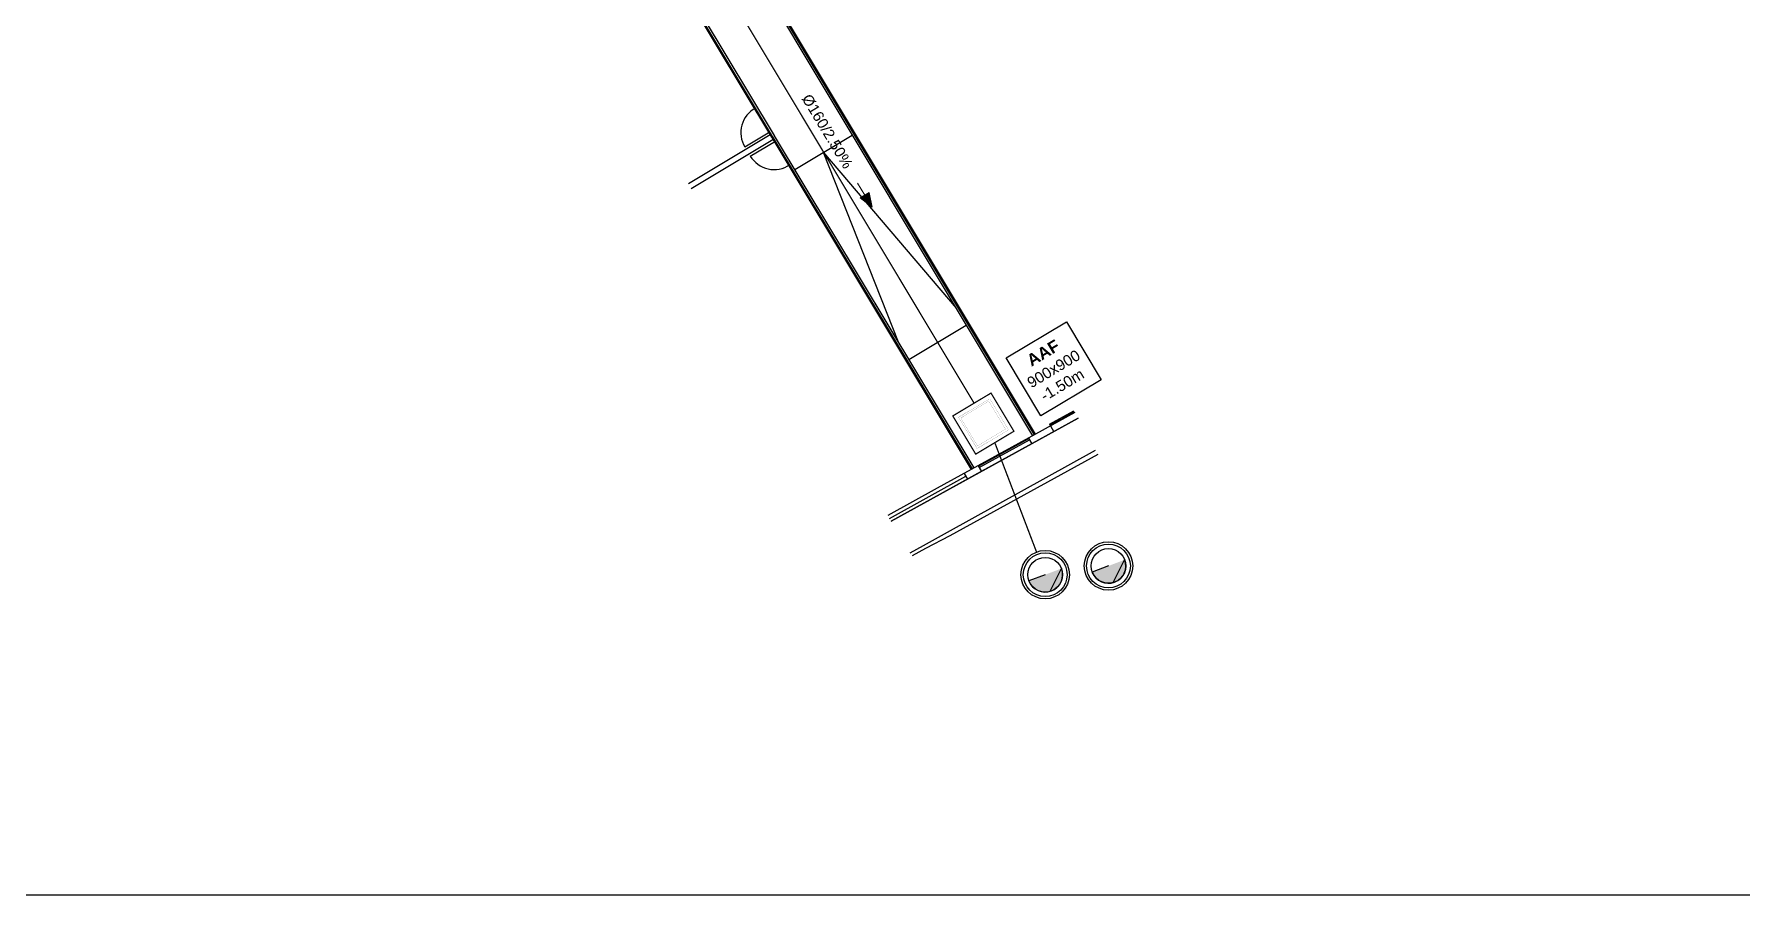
# Model space of a CAD drawing. Header units: millimetres. Extents: x 441156 to 441876, y 4514765 to 4515211.
# Drawn here: x 441351.9 to 441416.3, y 4514765 to 4514797.4 of the extents above; entities that cross this region are included whole.
import ezdxf
from ezdxf.enums import TextEntityAlignment as Align

# ---------------------------------------------------------------- set-up
doc = ezdxf.new("R2010")
doc.units = ezdxf.units.MM
doc.linetypes.add('CONTINUA', pattern=[0])
doc.layers.add('01_cartela', color=6, linetype='Continuous', plot=False)
doc.layers.add('01_piscinas', color=254, linetype='Continuous')
for name, color, linetype, lineweight in [('INGIN SANEAMIENTO ENTERRADO FECALES', 10, 'Continuous', 25), ('INGIN SANEAMIENTO ENTERRADO PLUVIALES', 170, 'Continuous', 25), ('INGIN SANEAMIENTO TEXTO ENTERRADO', 7, 'Continuous', 0)]:
    doc.layers.add(name, color=color, linetype=linetype, lineweight=lineweight)
doc.styles.add('Estilo1', font='swissel.ttf')
doc.styles.add('NIEVES3', font='swisseb.ttf')

# ---------------------------------------------------------------- blocks, each defined once
blk = doc.blocks.new('ARQUETA FECALES 1')
at = {"layer": 'INGIN SANEAMIENTO ENTERRADO FECALES'}
for points, const_width in [([(13.525, 21.29), (13.525, 21.824), (14.059, 21.824), (14.059, 21.29)], 0.015), ([(13.574, 21.339), (13.574, 21.775), (14.01, 21.775), (14.01, 21.339)], 0.0015), ([(13.597, 21.362), (13.597, 21.753), (13.988, 21.753), (13.988, 21.362)], 0.0015)]:
    blk.add_lwpolyline(points, close=True, dxfattribs=dict(at, const_width=const_width))

msp = doc.modelspace()

# ---------------------------------------------------------------- hatches: boundary and pattern name
at = {"layer": 'INGIN SANEAMIENTO ENTERRADO FECALES'}
h = msp.add_hatch(color=256, dxfattribs=at)
edge = h.paths.add_edge_path()
edge.add_line((441390.03509947, 4514777.04412049), (441389.42347046, 4514776.81086408))
edge.add_arc((441390.03509947, 4514777.04412049), 0.65459804, 560.8753062368, 740.8753062368)
edge.add_line((441390.64672847, 4514777.2773769), (441390.03509947, 4514777.04412049))
h = msp.add_hatch(color=170, dxfattribs=at)
edge = h.paths.add_edge_path()
edge.add_line((441392.41871334, 4514777.37364282), (441391.80708434, 4514777.1403864))
edge.add_arc((441392.41871334, 4514777.37364282), 0.65459804, 560.8753062368, 740.8753062368)
edge.add_line((441393.03034234, 4514777.60689923), (441392.41871334, 4514777.37364282))
at = {"layer": 'INGIN SANEAMIENTO TEXTO ENTERRADO'}
h = msp.add_hatch(color=256, dxfattribs=at)
h.dxf.hatch_style = 1
h.paths.add_polyline_path([(441383.40354556, 4514791.46196901), (441383.06811007, 4514791.26100407), (441383.51232625, 4514790.89997625)])

# ---------------------------------------------------------------- linework, layer by layer
at = {"layer": '01_cartela', "color": 3}
msp.add_lwpolyline([(441346.45438024, 4514851.1105368), (441346.45438024, 4514764.97044075), (441469.00633249, 4514764.97044075), (441469.00633249, 4514851.1105368)], close=True, dxfattribs=at)
at = {"layer": '01_piscinas'}
for p, q in [((441372.47860438, 4514805.60542726, 0.00000053), (441379.72086584, 4514793.54285898, 0.00000053)), ((441389.66761623, 4514782.34130698, 0.00000053), (441378.95089288, 4514800.22885167, 0.00000053)), ((441377.45990444, 4514797.4090691, 0.00000053), (441377.41559794, 4514797.38246786, 0.00000053)), ((441379.66939147, 4514793.62859367, 0.00000164), (441376.59515704, 4514791.78284998, 0.00000164)), ((441376.69810551, 4514791.61138104, 0.00000164), (441379.77233994, 4514793.45712472, 0.00000164)), ((441378.71770523, 4514793.17384841, 0.00000053), (441379.66222385, 4514793.74092919, 0.00000053)), ((441378.92360221, 4514792.83091046, 0.00000053), (441379.86812082, 4514793.39799124, 0.00000053)), ((441379.72086584, 4514793.54285898, 0.00000053), (441379.72971212, 4514793.52812479, 0.00000053)), ((441379.72971212, 4514793.52812479, 0.00000053), (441379.72086584, 4514793.54285898, 0.00000053)), ((441379.72971212, 4514793.52812479, 0.00000053), (441387.24603815, 4514781.00907994, 0.00000053)), ((441380.60164832, 4514792.3219462, 0.00000053), (441382.7670426, 4514793.61926966, 0.00000053)), ((441382.83137963, 4514793.65781504, 0.00000053), (441382.87283088, 4514793.68264917, 0.00000053)), ((441384.50703158, 4514785.81721664, 0.00000053), (441381.68230215, 4514792.96938375, 0.00000053)), ((441381.68230215, 4514792.96938375, 0.00000053), (441386.67710315, 4514787.0928921, 0.00000053)), ((441380.49177341, 4514792.25611832, 0.00000053), (441380.53731126, 4514792.2834008, 0.00000053)), ((441384.89974951, 4514785.16311337, 0.00000053), (441387.05842808, 4514786.45641334, 0.00000053)), ((441386.97334975, 4514786.74435155, 0.00000053), (441387.16421636, 4514786.51979285, 0.00000053)), ((441387.12276511, 4514786.49495872, 0.00000053), (441387.16421636, 4514786.51979285, 0.00000053)), ((441384.79108101, 4514785.09800828, 0.00000053), (441384.67520272, 4514785.39141015, 0.00000053)), ((441384.79108101, 4514785.09800828, 0.00000053), (441384.83541245, 4514785.12456798, 0.00000053)), ((441391.15486083, 4514783.15951204, 0.00000053), (441389.66761623, 4514782.34130698, 0.00000053)), ((441391.27536546, 4514782.94047178, 0.00000053), (441389.79618908, 4514782.12670543, 0.00000053)), ((441390.20079132, 4514782.72023304, 0.00000053), (441391.11870944, 4514783.22522412, 0.00000053)), ((441390.22489225, 4514782.67642499, 0.00000053), (441391.14281037, 4514783.18141607, 0.00000053)), ((441389.66761623, 4514782.34130698, 0.00000053), (441385.95988654, 4514780.30150583, 0.00000053)), ((441390.20079132, 4514782.72023304, 0.00000053), (441390.22489225, 4514782.67642499, 0.00000053)), ((441390.23694271, 4514782.65452096, 0.00000053), (441390.35744733, 4514782.4354807, 0.00000053)), ((441389.79618908, 4514782.12670543, 0.00000053), (441387.37481551, 4514780.79459091, 0.00000053)), ((441387.5219516, 4514781.13233969, 0.00000053), (441389.41664018, 4514782.17469937, 0.00000053)), ((441387.54770707, 4514781.08944188, 0.00000053), (441389.44074111, 4514782.13089131, 0.00000053)), ((441389.40458972, 4514782.19660339, 0.00000053), (441389.52509434, 4514781.97756313, 0.00000053)), ((441387.50907386, 4514781.15378859, 0.00000053), (441387.63785122, 4514780.93929955, 0.00000053)), ((441384.16930575, 4514779.16749683, 584.66575599), (441387.04225352, 4514780.76568385, 838.48460915)), ((441387.37481551, 4514780.79459091, 0.00000053), (441386.08071334, 4514780.08264282, 0.00000053)), ((441386.98300244, 4514780.86437129, 0.00000053), (441387.11177979, 4514780.64988226, 0.00000053)), ((441385.95988654, 4514780.30150583, 0.00000053), (441384.10530621, 4514779.2740932, 0.00000053)), ((441386.08071334, 4514780.08264282, 0.00000053), (441384.23406982, 4514779.05962707, 0.00000053))]:
    msp.add_line(p, q, dxfattribs=at)
at = {"layer": '01_piscinas', "elevation": 0.00000053}
for points in [[(441387.29134933, 4514781.03400781), (441379.77404853, 4514793.5546762), (441379.76520225, 4514793.56941039), (441372.5229408, 4514805.63197867), (441372.48509146, 4514805.69501978), (441365.23606023, 4514817.76940139), (441365.23582292, 4514817.76925891), (441358.00388483, 4514829.8146328), (441351.99070786, 4514839.83006212)], [(441387.35565019, 4514781.07261349), (441379.8383494, 4514793.59328188), (441379.82950312, 4514793.60801607), (441372.58724166, 4514805.67058435), (441372.54939233, 4514805.73362546), (441365.26175663, 4514817.87230876), (441365.26151806, 4514817.87216553), (441358.0681857, 4514829.85323848), (441352.06500823, 4514839.85201283)], [(441384.23406982, 4514779.05962707), (441386.08071334, 4514780.08264282), (441391.27536546, 4514782.94047178)], [(441384.94984438, 4514777.86744703), (441385.45471343, 4514778.1506428), (441386.35371343, 4514778.6516428), (441391.93525324, 4514781.74099921)], [(441392.02278864, 4514781.58188684), (441386.43771343, 4514778.5076428), (441385.53071343, 4514778.0376428), (441385.0205916, 4514777.74961185)]]:
    msp.add_lwpolyline(points, dxfattribs=at)
for points in [[(441466.50933138, 4514836.84526939, 0.0164873178), (441462.64886087, 4514836.51536975, 0.0147570251), (441455.21056826, 4514835.40842934, 0.0064753203), (441449.43394452, 4514834.10548181, 0.0081662383), (441442.20026749, 4514832.24974676, 0.0216544653), (441433.08082065, 4514829.13504235, 0.0203224531), (441424.79708432, 4514825.50445053, 0.0071301443), (441419.23832523, 4514822.6439482, 0.0002218274), (441419.06670399, 4514822.55241672), (441417.77749905, 4514821.85298122), (441416.48861214, 4514821.15371826, 0.0026809456), (441414.4360636, 4514820.00791291), (441407.53444546, 4514816.1888006), (441404.91942541, 4514814.745731), (441397.00515999, 4514810.37833203), (441392.06224178, 4514807.63872531), (441378.89300348, 4514800.33969015), (441378.77896771, 4514800.27586286), (441389.56091333, 4514782.27945409)], [(441466.50734819, 4514836.77006272, 0.0164621357), (441462.65770676, 4514836.44089324, 0.0147546948), (441455.22496032, 4514835.33481359, 0.0064740219), (441449.45139266, 4514834.03253962, 0.0081654849), (441442.22075273, 4514832.17759532, 0.021652917), (441433.10811131, 4514829.06518378, 0.0203218385), (441424.83020235, 4514825.4371581, 0.0071298324), (441419.27359003, 4514822.5777561, 0.0002215412), (441419.1022488, 4514822.48637409), (441417.8132644, 4514821.78705824), (441416.52459804, 4514821.08791493, 0.002681048), (441414.47267497, 4514819.94245511), (441407.57072041, 4514816.12315664), (441404.95566199, 4514814.68006586), (441397.04145716, 4514810.31270033), (441392.09859948, 4514807.57312716), (441378.92949796, 4514800.27416781), (441378.88300432, 4514800.24814472), (441389.62525036, 4514782.31799947)]]:
    msp.add_lwpolyline(points, format="xyb", dxfattribs=at)
at = {"layer": '01_piscinas'}
for centre, start, end in [((441379.61791735, 4514793.71432796, 0.00000053), 118.1591252708, 210.9802399139), ((441379.82381432, 4514793.37139001, 0.00000053), 210.9802399768, 303.8013546516)]:
    msp.add_arc(centre, 1.05, start, end, dxfattribs=at)
at = {"layer": 'INGIN SANEAMIENTO ENTERRADO FECALES'}
for p, q in [((441390.64315898, 4514777.28652968, 0.00000053), (441390.20473314, 4514776.41188398, 0.00000053)), ((441390.03509947, 4514777.04412049, 0.00000053), (441389.42347047, 4514776.81086408, 0.00000053))]:
    msp.add_line(p, q, dxfattribs=at)
at = {"layer": 'INGIN SANEAMIENTO ENTERRADO FECALES', "color": 170}
for p, q in [((441392.41871334, 4514777.37364282, -837.55099947), (441391.80708434, 4514777.1403864, -837.55099947)), ((441393.02677285, 4514777.61605201, -837.55099947), (441392.58834702, 4514776.7414063, -837.55099947))]:
    msp.add_line(p, q, dxfattribs=at)
at = {"layer": 'INGIN SANEAMIENTO ENTERRADO FECALES', "linetype": 'CONTINUA', "lineweight": -3, "ltscale": 10, "const_width": 0.05}
for points, elevation in [([(441376.35544307, 4514801.87282549), (441387.35551242, 4514783.51234106)], 0.00000053), ([(441388.13620353, 4514782.02162939), (441389.70976787, 4514777.89690071)], 0.00000094)]:
    msp.add_lwpolyline(points, dxfattribs=dict(at, elevation=elevation))
at = {"layer": 'INGIN SANEAMIENTO ENTERRADO FECALES'}
for radius in [0.91272929, 0.82500352, 0.65459804]:
    msp.add_circle((441390.03509947, 4514777.04412049, 0.00000053), radius, dxfattribs=at)
at = {"layer": 'INGIN SANEAMIENTO ENTERRADO FECALES', "color": 170}
for radius in [0.91272929, 0.82500352, 0.65459804]:
    msp.add_circle((441392.41871334, 4514777.37364282, -837.55099947), radius, dxfattribs=at)
at = {"layer": 'INGIN SANEAMIENTO ENTERRADO FECALES'}
msp.add_arc((441390.03509947, 4514777.04412049, 0.00000053), 0.65459804, 200.8753062143, 20.8753062143, dxfattribs=at)
at = {"layer": 'INGIN SANEAMIENTO ENTERRADO FECALES', "color": 170}
msp.add_arc((441392.41871334, 4514777.37364282, -837.55099947), 0.65459804, 200.8753062143, 20.8753062143, dxfattribs=at)
at = {"layer": 'INGIN SANEAMIENTO ENTERRADO PLUVIALES', "color": 10, "elevation": 0.00000053}
msp.add_lwpolyline([(441388.56766925, 4514785.21763611), (441390.83223405, 4514786.57437428), (441392.13905053, 4514784.39313497), (441389.87448573, 4514783.03639681)], close=True, dxfattribs=at)
at = {"layer": 'INGIN SANEAMIENTO TEXTO ENTERRADO'}
msp.add_line((441383.51232625, 4514790.89997625, 0.00000053), (441382.96464562, 4514791.81412336, 0.00000053), dxfattribs=at)
at = {"layer": 'INGIN SANEAMIENTO TEXTO ENTERRADO', "elevation": 0.00000053}
msp.add_lwpolyline([(441383.40354556, 4514791.46196901), (441383.06811007, 4514791.26100407), (441383.51232625, 4514790.89997625), (441383.40354556, 4514791.46196901)], dxfattribs=at)

# ---------------------------------------------------------------- block references
at = {"layer": 'INGIN SANEAMIENTO ENTERRADO FECALES', "xscale": 3.143696781073567, "yscale": 3.143696781073567, "zscale": 3.143696781073567, "rotation": 120.9265213359588}
msp.add_blockref('ARQUETA FECALES 1', (441468.12233055, 4514780.37738386, 0.00000094), dxfattribs=at)

# ---------------------------------------------------------------- texts
at = {"layer": 'INGIN SANEAMIENTO ENTERRADO PLUVIALES', "color": 10}
for s, height, style, p in [('900x900', 0.410745214, 'Estilo1', (441390.45732434, 4514784.63185594, 0.00000053)), ('AAF', 0.451367915, 'NIEVES3', (441390.07320068, 4514785.21574041, 0.00000053)), ('-1.50m', 0.410745214, 'Estilo1', (441390.7827336, 4514784.02885886, 0.00000053))]:
    msp.add_text(s, height=height, rotation=30.9465512205, dxfattribs=dict(at, style=style)).set_placement(p, align=Align.CENTER)
at = {"layer": 'INGIN SANEAMIENTO TEXTO ENTERRADO', "insert": (441381.74214438, 4514793.89611505, 0.00000053), "char_height": 0.405, "attachment_point": 4, "rotation": 300.9465510651, "style": 'Estilo1'}
msp.add_mtext_dynamic_manual_height_columns('\\pi-1.414;Ø160/2.50%', width=0.5900810399, gutter_width=12.5, heights=[0], dxfattribs=at)

doc.saveas('drawing.dxf')
